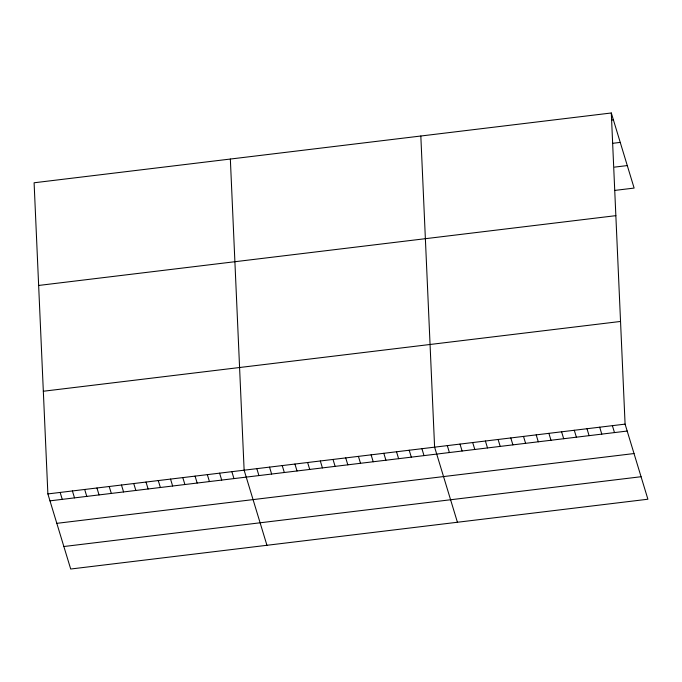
<?xml version="1.0" encoding="UTF-8"?>
<svg xmlns="http://www.w3.org/2000/svg" width="682" height="682" viewBox="0 0 682 682"><rect width="100%" height="100%" fill="white"/><g stroke="black" fill="none" stroke-linecap="round" stroke-linejoin="round"><path stroke-width="1.02" d="M611.302 112.982L34.1 182.776L47.876 493.921L70.698 569.018L647.9 499.224L625.087 424.127L611.302 112.982L634.124 188.079L614.584 190.44M611.456 120.134L613.408 119.896M612.427 143.339L620.245 142.402M614.584 167.116L627.287 165.581M38.644 285.451L615.855 215.657M43.333 391.246L620.535 321.452M47.876 493.921L625.087 424.127M49.982 500.844L627.184 431.05M56.819 523.341L634.021 453.547M63.861 546.521L641.063 476.727M612.385 425.662L614.491 432.584M599.683 427.196L601.788 434.119M586.989 428.739L589.095 435.662M574.287 430.274L576.392 437.196M561.593 431.808L563.69 438.731M548.891 433.343L550.996 440.265M536.197 434.877L538.294 441.8M523.495 436.412L525.6 443.334M510.801 437.946L512.898 444.869M498.099 439.481L500.204 446.403M485.396 441.015L487.502 447.938M472.703 442.558L474.808 449.481M460 444.093L462.106 451.015M447.307 445.627L449.404 452.55M457.426 522.259L434.605 447.162L420.828 136.008M421.911 448.696L424.008 455.619M409.209 450.231L411.314 457.153M396.515 451.765L398.612 458.688M383.813 453.3L385.918 460.222M371.11 454.834L373.216 461.757M358.417 456.377L360.522 463.3M345.714 457.912L347.82 464.834M333.021 459.446L335.118 466.369M320.318 460.981L322.424 467.903M307.625 462.515L309.722 469.438M294.922 464.05L297.028 470.972M282.229 465.584L284.326 472.507M269.526 467.119L271.632 474.041M256.824 468.662L258.93 475.576M266.943 545.293L244.13 470.196L230.345 159.042M231.863 471.68L233.969 478.602M219.595 473.163L221.701 480.077M207.337 474.646L209.434 481.56M195.069 476.13L197.166 483.044M182.802 477.605L184.907 484.527M170.534 479.088L172.64 486.01M158.267 480.571L160.372 487.494M146.008 482.055L148.105 488.977M133.74 483.538L135.846 490.46M121.473 485.021L123.578 491.944M109.205 486.505L111.311 493.427M96.946 487.988L99.043 494.91M84.679 489.471L86.776 496.394M72.411 490.955L74.517 497.877M60.144 492.438L62.25 499.36"/></g></svg>
